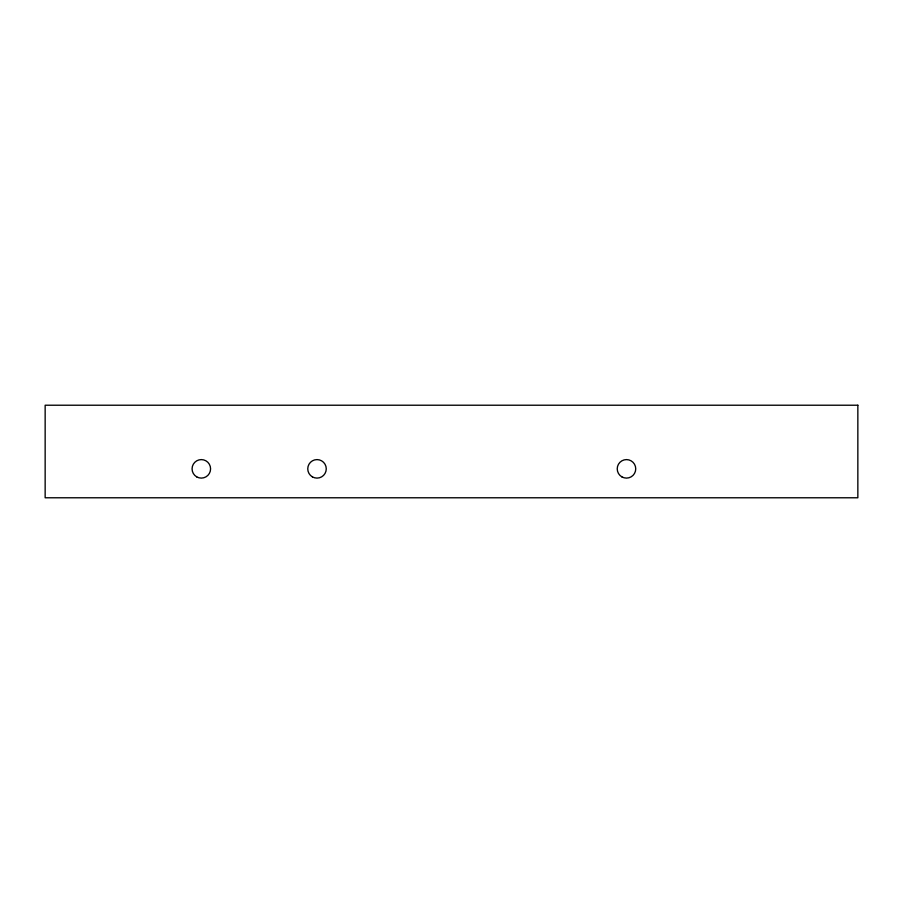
<?xml version="1.0" encoding="UTF-8"?>
<svg xmlns="http://www.w3.org/2000/svg" width="903" height="903" viewBox="0 0 903 903"><rect width="100%" height="100%" fill="white"/><g stroke="black" fill="none" stroke-linecap="round" stroke-linejoin="round"><path stroke-width="1.35" d="M857.85 405.221L45.15 405.221L45.15 497.779L857.85 497.779L857.85 405.221M621.851 476.863A9.256 9.256 0 0 0 635.735 468.849A9.256 9.256 0 0 0 621.851 460.835A9.256 9.256 0 0 0 621.851 476.863M312.382 476.863A9.256 9.256 0 0 0 326.265 468.849A9.256 9.256 0 0 0 312.382 460.835A9.256 9.256 0 0 0 312.382 476.863M196.696 476.863A9.256 9.256 0 0 0 210.58 468.849A9.256 9.256 0 0 0 196.696 460.835A9.256 9.256 0 0 0 196.696 476.863"/></g></svg>
